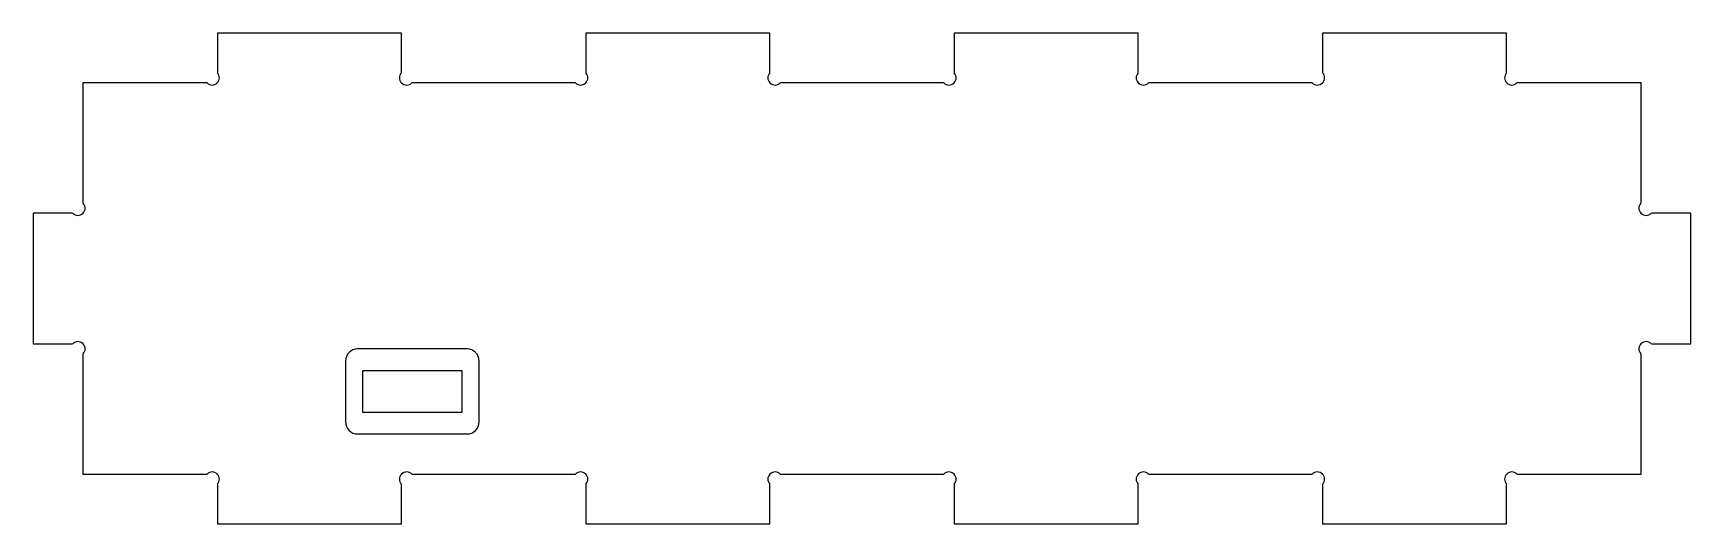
# Model space of a CAD drawing. Extents: x -68 to 68, y 0 to 40.
import ezdxf

# ---------------------------------------------------------------- set-up
doc = ezdxf.new("R2010")
doc.units = 0
doc.layers.add('MODELSKETCH_VISIBLE', color=7, linetype='CONTINUOUS')

msp = doc.modelspace()

# ---------------------------------------------------------------- linework, layer by layer
at = {"layer": 'MODELSKETCH_VISIBLE'}
for p, q in [((-53.04, 40.4), (-53.04, 37.15)), ((-37.89, 40.4), (-53.04, 40.4)), ((-37.89, 37.15), (-37.89, 40.4)), ((-22.73, 40.4), (-22.73, 37.15)), ((-7.58, 40.4), (-22.73, 40.4)), ((-7.58, 37.15), (-7.58, 40.4)), ((22.73, 40.4), (7.58, 40.4)), ((7.58, 40.4), (7.58, 37.15)), ((22.73, 37.15), (22.73, 40.4)), ((37.89, 40.4), (37.89, 37.15)), ((53.04, 40.4), (37.89, 40.4)), ((53.04, 37.15), (53.04, 40.4)), ((-64.1, 36.3), (-64.1, 26.42)), ((-53.89, 36.3), (-64.1, 36.3)), ((-23.58, 36.3), (-37.04, 36.3)), ((6.73, 36.3), (-6.73, 36.3)), ((37.04, 36.3), (23.58, 36.3)), ((64.1, 36.3), (53.89, 36.3)), ((64.1, 26.42), (64.1, 36.3)), ((-68.2, 25.57), (-68.2, 14.83)), ((-64.95, 25.57), (-68.2, 25.57)), ((68.2, 25.57), (64.95, 25.57)), ((68.2, 14.83), (68.2, 25.57)), ((-68.2, 14.83), (-64.95, 14.83)), ((-64.1, 13.98), (-64.1, 4.1)), ((-32.5, 14.4), (-41.5, 14.4)), ((64.1, 4.1), (64.1, 13.98)), ((64.95, 14.83), (68.2, 14.83)), ((-42.5, 13.4), (-42.5, 8.4)), ((-41.1, 12.6), (-41.1, 9.2)), ((-32.9, 12.6), (-41.1, 12.6)), ((-32.9, 9.2), (-32.9, 12.6)), ((-31.5, 8.4), (-31.5, 13.4)), ((-41.1, 9.2), (-32.9, 9.2)), ((-41.5, 7.4), (-32.5, 7.4)), ((-64.1, 4.1), (-53.89, 4.1)), ((-37.04, 4.1), (-23.58, 4.1)), ((-6.73, 4.1), (6.73, 4.1)), ((23.58, 4.1), (37.04, 4.1)), ((53.89, 4.1), (64.1, 4.1)), ((-53.04, 3.25), (-53.04, 0)), ((-37.89, 0), (-37.89, 3.25)), ((-22.73, 3.25), (-22.73, 0)), ((-7.58, 0), (-7.58, 3.25)), ((7.58, 3.25), (7.58, 0)), ((22.73, 0), (22.73, 3.25)), ((37.89, 3.25), (37.89, 0)), ((53.04, 0), (53.04, 3.25)), ((-53.04, 0), (-37.89, 0)), ((-22.73, 0), (-7.58, 0)), ((7.58, 0), (22.73, 0)), ((37.89, 0), (53.04, 0))]:
    msp.add_line(p, q, dxfattribs=at)
for centre, radius, start, end in [((-53.47, 36.72), 0.6, 225, 45), ((-37.46, 36.72), 0.6, 135, 315), ((-23.16, 36.72), 0.6, 225, 45), ((-7.15, 36.72), 0.6, 135, 315), ((7.15, 36.72), 0.6, 225, 45), ((23.16, 36.72), 0.6, 135, 315), ((37.46, 36.72), 0.6, 225, 45), ((53.47, 36.72), 0.6, 135, 315), ((-64.52, 25.99), 0.6, 225, 45), ((64.52, 25.99), 0.6, 135, 315), ((-64.52, 14.41), 0.6, 315, 135), ((64.52, 14.41), 0.6, 45, 225), ((-41.5, 13.4), 1, 90, 180), ((-32.5, 13.4), 1, 0, 90), ((-41.5, 8.4), 1, 180, 270), ((-32.5, 8.4), 1, 270, 0), ((-53.47, 3.68), 0.6, 315, 135), ((-37.46, 3.68), 0.6, 45, 225), ((-23.16, 3.68), 0.6, 315, 135), ((-7.15, 3.68), 0.6, 45, 225), ((7.15, 3.68), 0.6, 315, 135), ((23.16, 3.68), 0.6, 45, 225), ((37.46, 3.68), 0.6, 315, 135), ((53.47, 3.68), 0.6, 45, 225)]:
    msp.add_arc(centre, radius, start, end, dxfattribs=at)

doc.saveas('drawing.dxf')
